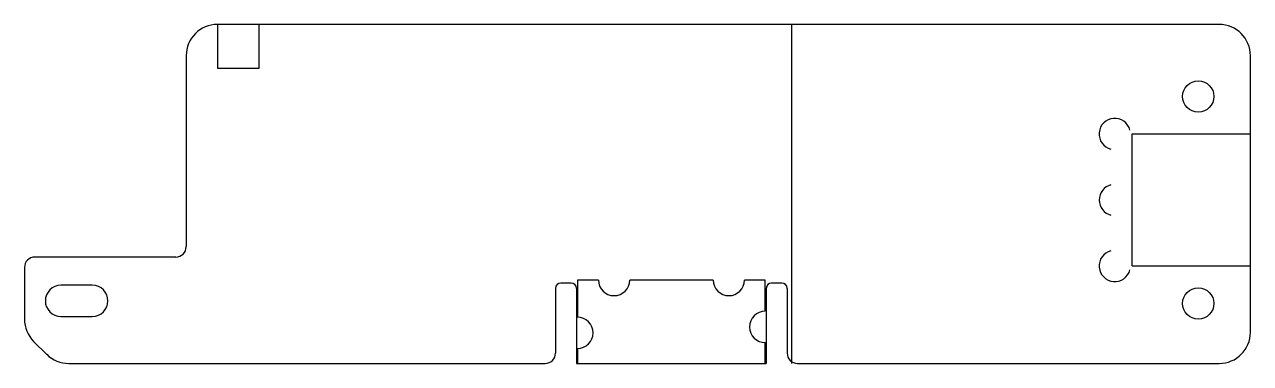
# Model space of a CAD drawing. Header units: millimetres. Extents: x -62 to 55, y 125 to 158.
import ezdxf

# ---------------------------------------------------------------- set-up
doc = ezdxf.new("R2010")
doc.units = ezdxf.units.MM

msp = doc.modelspace()

# ---------------------------------------------------------------- linework, layer by layer
at = {"color": 7, "linetype": 'Continuous'}
for p, q in [((-43.94, 157.85), (-43.94, 153.66)), ((-39.94, 157.85), (-43.94, 157.85)), ((-39.94, 153.66), (-39.94, 157.85)), ((11.06, 157.85), (11.06, 125.35)), ((-43.94, 153.66), (-39.94, 153.66)), ((43.74, 134.7), (43.74, 147.35)), ((43.74, 147.35), (55.06, 147.35)), ((55.06, 134.7), (55.06, 147.35)), ((43.74, 134.7), (55.06, 134.7)), ((-9.44, 133.35), (-9.44, 129.78)), ((-7.43, 133.35), (-9.44, 133.35)), ((3.56, 133.35), (-4.43, 133.35)), ((8.56, 133.35), (6.57, 133.35)), ((8.56, 130.35), (8.56, 133.35)), ((8.56, 125.35), (8.56, 127.35)), ((-9.44, 126.78), (-9.44, 125.35)), ((-9.44, 125.35), (8.56, 125.35))]:
    msp.add_line(p, q, dxfattribs=at)
at = {"color": 7, "linetype": 'Continuous', "lineweight": 25}
for p, q in [((52.06, 157.85), (-43.94, 157.85)), ((-46.94, 154.85), (-46.94, 136.55)), ((55.06, 128.35), (55.06, 154.85)), ((-47.94, 135.55), (-61.44, 135.55)), ((-62.44, 134.55), (-62.44, 129.59)), ((-55.94, 132.85), (-58.94, 132.85)), ((-10.04, 133.05), (-11.04, 133.05)), ((10.16, 133.05), (9.16, 133.05)), ((-11.54, 132.55), (-11.54, 126.35)), ((-9.54, 132.55), (-9.54, 125.35)), ((8.66, 132.55), (8.66, 125.35)), ((10.66, 132.55), (10.66, 126.35)), ((-58.94, 129.85), (-55.94, 129.85)), ((-61.56, 127.47), (-60.31, 126.22)), ((-58.19, 125.35), (-12.54, 125.35)), ((-9.54, 125.35), (8.66, 125.35)), ((11.66, 125.35), (52.06, 125.35))]:
    msp.add_line(p, q, dxfattribs=at)
for centre in [(50.06, 150.95), (50.06, 131.1)]:
    msp.add_circle(centre, 1.5, dxfattribs=at)
for centre, radius, start, end in [((-43.94, 154.85), 3, 90, 180), ((52.06, 154.85), 3, 0, 90), ((-47.94, 136.55), 1, 270, 360), ((-61.44, 134.55), 1, 90, 180), ((-58.94, 131.35), 1.5, 90, 270), ((-55.94, 131.35), 1.5, 270, 90), ((-11.04, 132.55), 0.5, 90, 180), ((-10.04, 132.55), 0.5, 0, 90), ((9.16, 132.55), 0.5, 90, 180), ((10.16, 132.55), 0.5, 0, 90), ((-59.44, 129.59), 3, 180, 225), ((52.06, 128.35), 3, 270, 0), ((-58.19, 128.35), 3, 225, 270), ((-12.54, 126.35), 1, 270, 0), ((11.66, 126.35), 1, 180, 270)]:
    msp.add_arc(centre, radius, start, end, dxfattribs=at)
at = {"color": 7, "linetype": 'Continuous'}
for centre, start, end in [((42.06, 147.35), 14.4775, 255.5225), ((42.06, 141.02), 104.4775, 255.5225), ((42.06, 134.7), 104.4775, 345.5225), ((-5.93, 133.35), 180, 0), ((5.07, 133.35), 180, 0), ((-9.44, 128.28), 270, 90), ((8.56, 128.85), 90, 270)]:
    msp.add_arc(centre, 1.5, start, end, dxfattribs=at)

doc.saveas('drawing.dxf')
